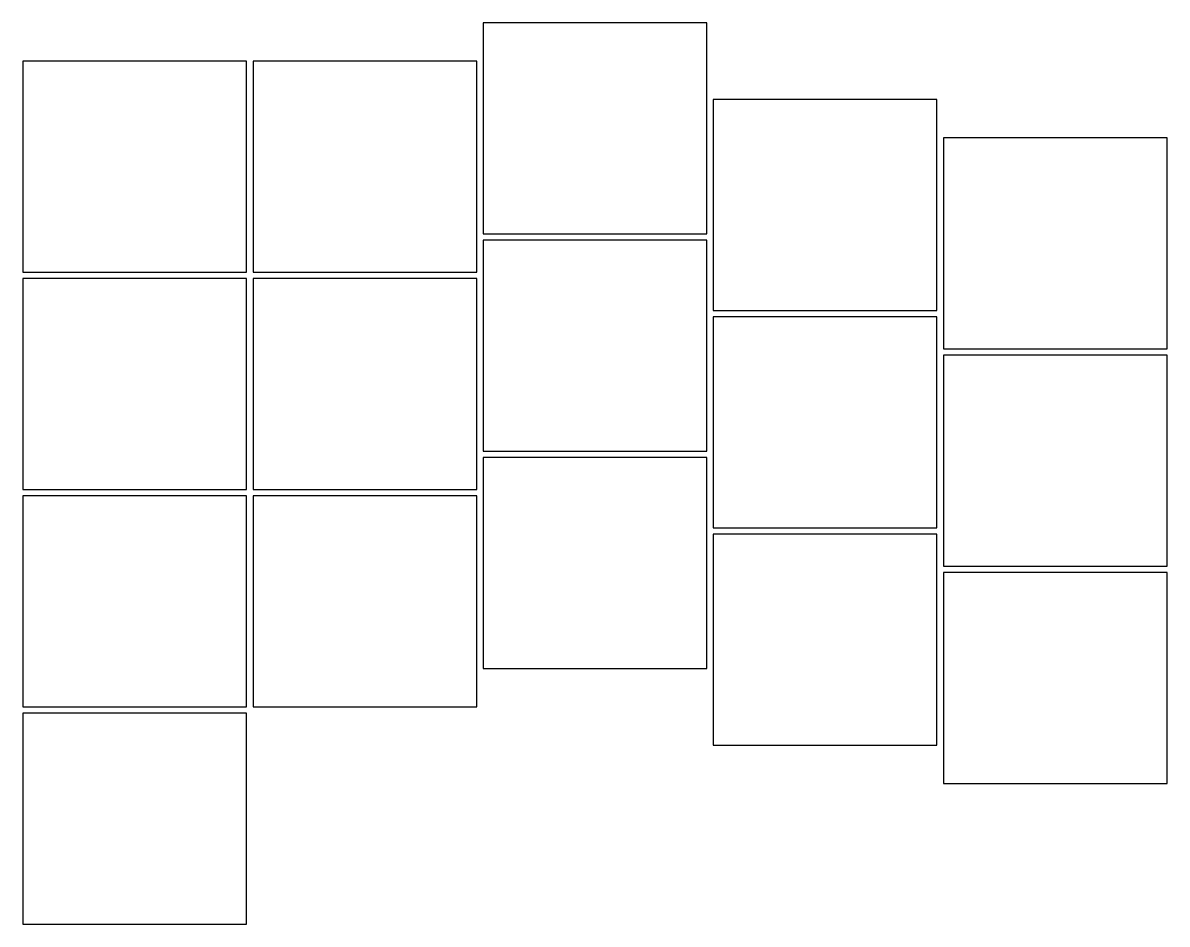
# Model space of a CAD drawing. Header units: millimetres. Extents: x -8.8 to 80.8, y -8.2 to 62.2.
import ezdxf

# ---------------------------------------------------------------- set-up
doc = ezdxf.new("R2010")
doc.units = ezdxf.units.MM

msp = doc.modelspace()

# ---------------------------------------------------------------- linework, layer by layer
for p, q in [((44.75, 62.25), (27.25, 62.25)), ((27.25, 62.25), (27.25, 45.75)), ((44.75, 45.75), (44.75, 62.25)), ((8.75, 59.25), (-8.75, 59.25)), ((-8.75, 59.25), (-8.75, 42.75)), ((8.75, 42.75), (8.75, 59.25)), ((26.75, 59.25), (9.25, 59.25)), ((9.25, 59.25), (9.25, 42.75)), ((26.75, 42.75), (26.75, 59.25)), ((62.75, 56.25), (45.25, 56.25)), ((45.25, 56.25), (45.25, 39.75)), ((62.75, 39.75), (62.75, 56.25)), ((80.75, 53.25), (63.25, 53.25)), ((63.25, 53.25), (63.25, 36.75)), ((80.75, 36.75), (80.75, 53.25)), ((27.25, 45.75), (44.75, 45.75)), ((44.75, 45.25), (27.25, 45.25)), ((27.25, 45.25), (27.25, 28.75)), ((44.75, 28.75), (44.75, 45.25)), ((-8.75, 42.75), (8.75, 42.75)), ((8.75, 42.25), (-8.75, 42.25)), ((-8.75, 42.25), (-8.75, 25.75)), ((8.75, 25.75), (8.75, 42.25)), ((9.25, 42.75), (26.75, 42.75)), ((26.75, 42.25), (9.25, 42.25)), ((9.25, 42.25), (9.25, 25.75)), ((26.75, 25.75), (26.75, 42.25)), ((45.25, 39.75), (62.75, 39.75)), ((62.75, 39.25), (45.25, 39.25)), ((45.25, 39.25), (45.25, 22.75)), ((62.75, 22.75), (62.75, 39.25)), ((63.25, 36.75), (80.75, 36.75)), ((80.75, 36.25), (63.25, 36.25)), ((63.25, 36.25), (63.25, 19.75)), ((80.75, 19.75), (80.75, 36.25)), ((27.25, 28.75), (44.75, 28.75)), ((44.75, 28.25), (27.25, 28.25)), ((27.25, 28.25), (27.25, 11.75)), ((44.75, 11.75), (44.75, 28.25)), ((-8.75, 25.75), (8.75, 25.75)), ((8.75, 25.25), (-8.75, 25.25)), ((-8.75, 25.25), (-8.75, 8.75)), ((8.75, 8.75), (8.75, 25.25)), ((9.25, 25.75), (26.75, 25.75)), ((26.75, 25.25), (9.25, 25.25)), ((9.25, 25.25), (9.25, 8.75)), ((26.75, 8.75), (26.75, 25.25)), ((45.25, 22.75), (62.75, 22.75)), ((62.75, 22.25), (45.25, 22.25)), ((45.25, 22.25), (45.25, 5.75)), ((62.75, 5.75), (62.75, 22.25)), ((63.25, 19.75), (80.75, 19.75)), ((80.75, 19.25), (63.25, 19.25)), ((63.25, 19.25), (63.25, 2.75)), ((80.75, 2.75), (80.75, 19.25)), ((27.25, 11.75), (44.75, 11.75)), ((-8.75, 8.75), (8.75, 8.75)), ((8.75, 8.25), (-8.75, 8.25)), ((-8.75, 8.25), (-8.75, -8.25)), ((8.75, -8.25), (8.75, 8.25)), ((9.25, 8.75), (26.75, 8.75)), ((45.25, 5.75), (62.75, 5.75)), ((63.25, 2.75), (80.75, 2.75)), ((-8.75, -8.25), (8.75, -8.25))]:
    msp.add_line(p, q)

doc.saveas('drawing.dxf')
